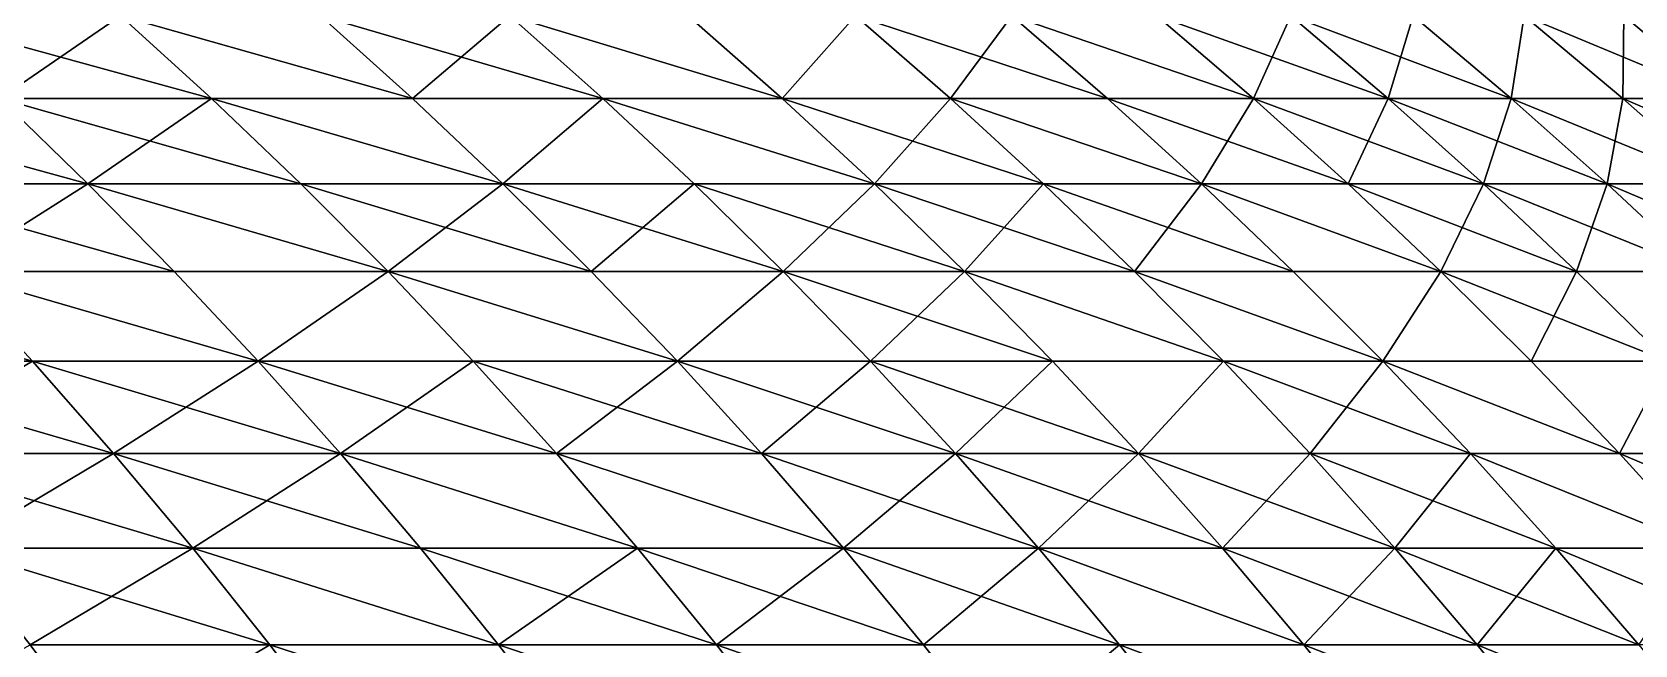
# Model space of a CAD drawing. Header units: millimetres. Extents: x -3250 to 8000, y -3250 to 3250.
# Drawn here: x 7398.2 to 7643, y 529.3 to 623 of the extents above; entities that cross this region are included whole.
import ezdxf

# ---------------------------------------------------------------- set-up
doc = ezdxf.new("R2010")
doc.units = ezdxf.units.MM
doc.header["$MEASUREMENT"] = 0
doc.layers.add('MESH_3D', color=2, linetype='CONTINUOUS')

msp = doc.modelspace()

# ---------------------------------------------------------------- linework, layer by layer
at = {"layer": 'MESH_3D'}
for points in [[(7379.55, 625.47, 2277.54), (7425.63, 612.84, 2335.56), (7393.29, 612.84, 2270.5)], [(7379.55, 625.47, 2277.54), (7411.72, 625.47, 2342.26), (7425.63, 612.84, 2335.56)], [(7411.72, 625.47, 24357.74), (7379.55, 625.47, 24422.46), (7393.29, 612.84, 24429.5)], [(7411.72, 625.47, 24357.74), (7393.29, 612.84, 24429.5), (7425.63, 612.84, 24364.44)], [(7411.72, 625.47, 2342.26), (7456.34, 612.84, 2401.41), (7425.63, 612.84, 2335.56)], [(7411.72, 625.47, 2342.26), (7442.27, 625.47, 2407.76), (7456.34, 612.84, 2401.41)], [(7456.34, 612.84, 24298.59), (7411.72, 625.47, 24357.74), (7425.63, 612.84, 24364.44)], [(7442.27, 625.47, 24292.24), (7411.72, 625.47, 24357.74), (7456.34, 612.84, 24298.59)], [(7442.27, 625.47, 2407.76), (7471.17, 625.47, 2474.01), (7485.39, 612.84, 2468.01)], [(7442.27, 625.47, 2407.76), (7485.39, 612.84, 2468.01), (7456.34, 612.84, 2401.41)], [(7471.17, 625.47, 24225.99), (7442.27, 625.47, 24292.24), (7456.34, 612.84, 24298.59)], [(7471.17, 625.47, 24225.99), (7456.34, 612.84, 24298.59), (7485.39, 612.84, 24231.99)], [(7471.17, 625.47, 2474.01), (7512.78, 612.84, 2535.31), (7485.39, 612.84, 2468.01)], [(7471.17, 625.47, 2474.01), (7498.41, 625.47, 2540.95), (7512.78, 612.84, 2535.31)], [(7512.78, 612.84, 24164.69), (7471.17, 625.47, 24225.99), (7485.39, 612.84, 24231.99)], [(7498.41, 625.47, 24159.05), (7471.17, 625.47, 24225.99), (7512.78, 612.84, 24164.69)], [(7498.41, 625.47, 2540.95), (7523.97, 625.47, 2608.55), (7512.78, 612.84, 2535.31)], [(7523.97, 625.47, 24091.45), (7498.41, 625.47, 24159.05), (7512.78, 612.84, 24164.69)], [(7512.78, 612.84, 2535.31), (7523.97, 625.47, 2608.55), (7538.48, 612.84, 2603.27)], [(7523.97, 625.47, 24091.45), (7512.78, 612.84, 24164.69), (7538.48, 612.84, 24096.73)], [(7523.97, 625.47, 2608.55), (7562.48, 612.84, 2671.86), (7538.48, 612.84, 2603.27)], [(7523.97, 625.47, 2608.55), (7547.84, 625.47, 2676.77), (7562.48, 612.84, 2671.86)], [(7547.84, 625.47, 24023.23), (7523.97, 625.47, 24091.45), (7538.48, 612.84, 24096.73)], [(7547.84, 625.47, 24023.23), (7538.48, 612.84, 24096.73), (7562.48, 612.84, 24028.14)], [(7547.84, 625.47, 2676.77), (7584.76, 612.84, 2741.02), (7562.48, 612.84, 2671.86)], [(7547.84, 625.47, 2676.77), (7570.01, 625.47, 2745.57), (7584.76, 612.84, 2741.02)], [(7584.76, 612.84, 23958.98), (7547.84, 625.47, 24023.23), (7562.48, 612.84, 24028.14)], [(7570.01, 625.47, 23954.43), (7547.84, 625.47, 24023.23), (7584.76, 612.84, 23958.98)], [(7570.01, 625.47, 2745.57), (7605.31, 612.84, 2810.71), (7584.76, 612.84, 2741.02)], [(7570.01, 625.47, 2745.57), (7590.45, 625.47, 2814.89), (7605.31, 612.84, 2810.71)], [(7590.45, 625.47, 23885.11), (7570.01, 625.47, 23954.43), (7584.76, 612.84, 23958.98)], [(7590.45, 625.47, 23885.11), (7584.76, 612.84, 23958.98), (7605.31, 612.84, 23889.29)], [(7590.45, 625.47, 2814.89), (7609.15, 625.47, 2884.7), (7624.11, 612.84, 2880.89)], [(7590.45, 625.47, 2814.89), (7624.11, 612.84, 2880.89), (7605.31, 612.84, 2810.71)], [(7609.15, 625.47, 23815.3), (7590.45, 625.47, 23885.11), (7605.31, 612.84, 23889.29)], [(7609.15, 625.47, 23815.3), (7605.31, 612.84, 23889.29), (7624.11, 612.84, 23819.11)], [(7609.15, 625.47, 2884.7), (7626.11, 625.47, 2954.96), (7624.11, 612.84, 2880.89)], [(7626.11, 625.47, 23745.04), (7609.15, 625.47, 23815.3), (7624.11, 612.84, 23819.11)], [(7624.11, 612.84, 2880.89), (7626.11, 625.47, 2954.96), (7641.16, 612.84, 2951.52)], [(7626.11, 625.47, 23745.04), (7624.11, 612.84, 23819.11), (7641.16, 612.84, 23748.48)], [(7626.11, 625.47, 2954.96), (7641.32, 625.47, 3025.62), (7656.45, 612.84, 3022.56)], [(7626.11, 625.47, 2954.96), (7656.45, 612.84, 3022.56), (7641.16, 612.84, 2951.52)], [(7641.32, 625.47, 23674.38), (7626.11, 625.47, 23745.04), (7641.16, 612.84, 23748.48)], [(7641.32, 625.47, 23674.38), (7641.16, 612.84, 23748.48), (7656.45, 612.84, 23677.44)], [(7641.32, 625.47, 3025.62), (7654.75, 625.47, 3096.63), (7656.45, 612.84, 3022.56)], [(7654.75, 625.47, 23603.37), (7641.32, 625.47, 23674.38), (7656.45, 612.84, 23677.44)], [(7359.34, 612.84, 2206.26), (7406.74, 599.82, 2263.6), (7372.62, 599.82, 2199.03)], [(7359.34, 612.84, 2206.26), (7393.29, 612.84, 2270.5), (7406.74, 599.82, 2263.6)], [(7393.29, 612.84, 24429.5), (7372.62, 599.82, 24500.97), (7406.74, 599.82, 24436.4)], [(7393.29, 612.84, 2270.5), (7425.63, 612.84, 2335.56), (7439.25, 599.82, 2329)], [(7393.29, 612.84, 2270.5), (7439.25, 599.82, 2329), (7406.74, 599.82, 2263.6)], [(7425.63, 612.84, 24364.44), (7393.29, 612.84, 24429.5), (7406.74, 599.82, 24436.4)], [(7425.63, 612.84, 24364.44), (7406.74, 599.82, 24436.4), (7439.25, 599.82, 24371)], [(7425.63, 612.84, 2335.56), (7456.34, 612.84, 2401.41), (7470.12, 599.82, 2395.2)], [(7425.63, 612.84, 2335.56), (7470.12, 599.82, 2395.2), (7439.25, 599.82, 2329)], [(7470.12, 599.82, 24304.8), (7425.63, 612.84, 24364.44), (7439.25, 599.82, 24371)], [(7456.34, 612.84, 24298.59), (7425.63, 612.84, 24364.44), (7470.12, 599.82, 24304.8)], [(7456.34, 612.84, 2401.41), (7485.39, 612.84, 2468.01), (7470.12, 599.82, 2395.2)], [(7485.39, 612.84, 24231.99), (7456.34, 612.84, 24298.59), (7470.12, 599.82, 24304.8)], [(7470.12, 599.82, 2395.2), (7485.39, 612.84, 2468.01), (7499.33, 599.82, 2462.14)], [(7485.39, 612.84, 24231.99), (7470.12, 599.82, 24304.8), (7499.33, 599.82, 24237.86)], [(7485.39, 612.84, 2468.01), (7526.85, 599.82, 2529.79), (7499.33, 599.82, 2462.14)], [(7485.39, 612.84, 2468.01), (7512.78, 612.84, 2535.31), (7526.85, 599.82, 2529.79)], [(7526.85, 599.82, 24170.21), (7485.39, 612.84, 24231.99), (7499.33, 599.82, 24237.86)], [(7512.78, 612.84, 24164.69), (7485.39, 612.84, 24231.99), (7526.85, 599.82, 24170.21)], [(7512.78, 612.84, 2535.31), (7538.48, 612.84, 2603.27), (7526.85, 599.82, 2529.79)], [(7552.69, 599.82, 24101.9), (7512.78, 612.84, 24164.69), (7526.85, 599.82, 24170.21)], [(7538.48, 612.84, 24096.73), (7512.78, 612.84, 24164.69), (7552.69, 599.82, 24101.9)], [(7526.85, 599.82, 2529.79), (7538.48, 612.84, 2603.27), (7552.69, 599.82, 2598.1)], [(7538.48, 612.84, 2603.27), (7562.48, 612.84, 2671.86), (7576.81, 599.82, 2667.04)], [(7538.48, 612.84, 2603.27), (7576.81, 599.82, 2667.04), (7552.69, 599.82, 2598.1)], [(7576.81, 599.82, 24032.96), (7538.48, 612.84, 24096.73), (7552.69, 599.82, 24101.9)], [(7562.48, 612.84, 24028.14), (7538.48, 612.84, 24096.73), (7576.81, 599.82, 24032.96)], [(7562.48, 612.84, 2671.86), (7599.21, 599.82, 2736.56), (7576.81, 599.82, 2667.04)], [(7562.48, 612.84, 2671.86), (7584.76, 612.84, 2741.02), (7599.21, 599.82, 2736.56)], [(7584.76, 612.84, 23958.98), (7562.48, 612.84, 24028.14), (7576.81, 599.82, 24032.96)], [(7584.76, 612.84, 23958.98), (7576.81, 599.82, 24032.96), (7599.21, 599.82, 23963.44)], [(7584.76, 612.84, 2741.02), (7619.86, 599.82, 2806.61), (7599.21, 599.82, 2736.56)], [(7584.76, 612.84, 2741.02), (7605.31, 612.84, 2810.71), (7619.86, 599.82, 2806.61)], [(7605.31, 612.84, 23889.29), (7584.76, 612.84, 23958.98), (7599.21, 599.82, 23963.44)], [(7605.31, 612.84, 23889.29), (7599.21, 599.82, 23963.44), (7619.86, 599.82, 23893.39)], [(7605.31, 612.84, 2810.71), (7638.77, 599.82, 2877.16), (7619.86, 599.82, 2806.61)], [(7605.31, 612.84, 2810.71), (7624.11, 612.84, 2880.89), (7638.77, 599.82, 2877.16)], [(7624.11, 612.84, 23819.11), (7605.31, 612.84, 23889.29), (7619.86, 599.82, 23893.39)], [(7624.11, 612.84, 23819.11), (7619.86, 599.82, 23893.39), (7638.77, 599.82, 23822.84)], [(7624.11, 612.84, 2880.89), (7655.9, 599.82, 2948.16), (7638.77, 599.82, 2877.16)], [(7624.11, 612.84, 2880.89), (7641.16, 612.84, 2951.52), (7655.9, 599.82, 2948.16)], [(7641.16, 612.84, 23748.48), (7624.11, 612.84, 23819.11), (7638.77, 599.82, 23822.84)], [(7641.16, 612.84, 23748.48), (7638.77, 599.82, 23822.84), (7655.9, 599.82, 23751.84)], [(7641.16, 612.84, 2951.52), (7656.45, 612.84, 3022.56), (7671.27, 599.82, 3019.56)], [(7641.16, 612.84, 2951.52), (7671.27, 599.82, 3019.56), (7655.9, 599.82, 2948.16)], [(7656.45, 612.84, 23677.44), (7641.16, 612.84, 23748.48), (7655.9, 599.82, 23751.84)], [(7372.62, 599.82, 2199.03), (7406.74, 599.82, 2263.6), (7419.91, 586.44, 2256.85)], [(7372.62, 599.82, 2199.03), (7419.91, 586.44, 2256.85), (7385.61, 586.44, 2191.95)], [(7406.74, 599.82, 24436.4), (7372.62, 599.82, 24500.97), (7385.61, 586.44, 24508.05)], [(7406.74, 599.82, 24436.4), (7385.61, 586.44, 24508.05), (7419.91, 586.44, 24443.15)], [(7406.74, 599.82, 2263.6), (7439.25, 599.82, 2329), (7452.58, 586.44, 2322.59)], [(7406.74, 599.82, 2263.6), (7452.58, 586.44, 2322.59), (7419.91, 586.44, 2256.85)], [(7452.58, 586.44, 24377.41), (7406.74, 599.82, 24436.4), (7419.91, 586.44, 24443.15)], [(7439.25, 599.82, 24371), (7406.74, 599.82, 24436.4), (7452.58, 586.44, 24377.41)], [(7439.25, 599.82, 2329), (7483.6, 586.44, 2389.11), (7452.58, 586.44, 2322.59)], [(7439.25, 599.82, 2329), (7470.12, 599.82, 2395.2), (7483.6, 586.44, 2389.11)], [(7470.12, 599.82, 24304.8), (7439.25, 599.82, 24371), (7452.58, 586.44, 24377.41)], [(7470.12, 599.82, 24304.8), (7452.58, 586.44, 24377.41), (7483.6, 586.44, 24310.89)], [(7470.12, 599.82, 2395.2), (7499.33, 599.82, 2462.14), (7512.95, 586.44, 2456.39)], [(7470.12, 599.82, 2395.2), (7512.95, 586.44, 2456.39), (7483.6, 586.44, 2389.11)], [(7499.33, 599.82, 24237.86), (7470.12, 599.82, 24304.8), (7483.6, 586.44, 24310.89)], [(7499.33, 599.82, 24237.86), (7483.6, 586.44, 24310.89), (7512.95, 586.44, 24243.61)], [(7499.33, 599.82, 2462.14), (7526.85, 599.82, 2529.79), (7540.62, 586.44, 2524.39)], [(7499.33, 599.82, 2462.14), (7540.62, 586.44, 2524.39), (7512.95, 586.44, 2456.39)], [(7526.85, 599.82, 24170.21), (7499.33, 599.82, 24237.86), (7512.95, 586.44, 24243.61)], [(7526.85, 599.82, 24170.21), (7512.95, 586.44, 24243.61), (7540.62, 586.44, 24175.61)], [(7526.85, 599.82, 2529.79), (7552.69, 599.82, 2598.1), (7566.58, 586.44, 2593.05)], [(7526.85, 599.82, 2529.79), (7566.58, 586.44, 2593.05), (7540.62, 586.44, 2524.39)], [(7552.69, 599.82, 24101.9), (7526.85, 599.82, 24170.21), (7540.62, 586.44, 24175.61)], [(7552.69, 599.82, 24101.9), (7540.62, 586.44, 24175.61), (7566.58, 586.44, 24106.95)], [(7552.69, 599.82, 2598.1), (7576.81, 599.82, 2667.04), (7590.83, 586.44, 2662.33)], [(7552.69, 599.82, 2598.1), (7590.83, 586.44, 2662.33), (7566.58, 586.44, 2593.05)], [(7576.81, 599.82, 24032.96), (7552.69, 599.82, 24101.9), (7566.58, 586.44, 24106.95)], [(7576.81, 599.82, 24032.96), (7566.58, 586.44, 24106.95), (7590.83, 586.44, 24037.67)], [(7576.81, 599.82, 2667.04), (7599.21, 599.82, 2736.56), (7613.34, 586.44, 2732.2)], [(7576.81, 599.82, 2667.04), (7613.34, 586.44, 2732.2), (7590.83, 586.44, 2662.33)], [(7613.34, 586.44, 23967.8), (7576.81, 599.82, 24032.96), (7590.83, 586.44, 24037.67)], [(7599.21, 599.82, 23963.44), (7576.81, 599.82, 24032.96), (7613.34, 586.44, 23967.8)], [(7599.21, 599.82, 2736.56), (7619.86, 599.82, 2806.61), (7634.1, 586.44, 2802.61)], [(7599.21, 599.82, 2736.56), (7634.1, 586.44, 2802.61), (7613.34, 586.44, 2732.2)], [(7619.86, 599.82, 23893.39), (7599.21, 599.82, 23963.44), (7613.34, 586.44, 23967.8)], [(7619.86, 599.82, 23893.39), (7613.34, 586.44, 23967.8), (7634.1, 586.44, 23897.39)], [(7619.86, 599.82, 2806.61), (7638.77, 599.82, 2877.16), (7653.1, 586.44, 2873.51)], [(7619.86, 599.82, 2806.61), (7653.1, 586.44, 2873.51), (7634.1, 586.44, 2802.61)], [(7638.77, 599.82, 23822.84), (7619.86, 599.82, 23893.39), (7634.1, 586.44, 23897.39)], [(7638.77, 599.82, 23822.84), (7634.1, 586.44, 23897.39), (7653.1, 586.44, 23826.49)], [(7638.77, 599.82, 2877.16), (7655.9, 599.82, 2948.16), (7670.32, 586.44, 2944.87)], [(7638.77, 599.82, 2877.16), (7670.32, 586.44, 2944.87), (7653.1, 586.44, 2873.51)], [(7655.9, 599.82, 23751.84), (7638.77, 599.82, 23822.84), (7653.1, 586.44, 23826.49)], [(7349.7, 586.44, 2127.93), (7385.61, 586.44, 2191.95), (7398.3, 572.69, 2185.04)], [(7349.7, 586.44, 2127.93), (7398.3, 572.69, 2185.04), (7362.21, 572.69, 2120.71)], [(7385.61, 586.44, 24508.05), (7362.21, 572.69, 24579.29), (7398.3, 572.69, 24514.96)], [(7385.61, 586.44, 2191.95), (7432.77, 572.69, 2250.26), (7398.3, 572.69, 2185.04)], [(7385.61, 586.44, 2191.95), (7419.91, 586.44, 2256.85), (7432.77, 572.69, 2250.26)], [(7432.77, 572.69, 24449.74), (7385.61, 586.44, 24508.05), (7398.3, 572.69, 24514.96)], [(7419.91, 586.44, 24443.15), (7385.61, 586.44, 24508.05), (7432.77, 572.69, 24449.74)], [(7419.91, 586.44, 2256.85), (7452.58, 586.44, 2322.59), (7432.77, 572.69, 2250.26)], [(7452.58, 586.44, 24377.41), (7419.91, 586.44, 24443.15), (7432.77, 572.69, 24449.74)], [(7432.77, 572.69, 2250.26), (7452.58, 586.44, 2322.59), (7465.6, 572.69, 2316.32)], [(7452.58, 586.44, 24377.41), (7432.77, 572.69, 24449.74), (7465.6, 572.69, 24383.68)], [(7452.58, 586.44, 2322.59), (7496.77, 572.69, 2383.17), (7465.6, 572.69, 2316.32)], [(7452.58, 586.44, 2322.59), (7483.6, 586.44, 2389.11), (7496.77, 572.69, 2383.17)], [(7496.77, 572.69, 24316.83), (7452.58, 586.44, 24377.41), (7465.6, 572.69, 24383.68)], [(7483.6, 586.44, 24310.89), (7452.58, 586.44, 24377.41), (7496.77, 572.69, 24316.83)], [(7483.6, 586.44, 2389.11), (7512.95, 586.44, 2456.39), (7496.77, 572.69, 2383.17)], [(7512.95, 586.44, 24243.61), (7483.6, 586.44, 24310.89), (7496.77, 572.69, 24316.83)], [(7496.77, 572.69, 2383.17), (7512.95, 586.44, 2456.39), (7526.27, 572.69, 2450.78)], [(7512.95, 586.44, 24243.61), (7496.77, 572.69, 24316.83), (7526.27, 572.69, 24249.22)], [(7512.95, 586.44, 2456.39), (7540.62, 586.44, 2524.39), (7554.07, 572.69, 2519.11)], [(7512.95, 586.44, 2456.39), (7554.07, 572.69, 2519.11), (7526.27, 572.69, 2450.78)], [(7540.62, 586.44, 24175.61), (7512.95, 586.44, 24243.61), (7526.27, 572.69, 24249.22)], [(7540.62, 586.44, 24175.61), (7526.27, 572.69, 24249.22), (7554.07, 572.69, 24180.89)], [(7540.62, 586.44, 2524.39), (7580.16, 572.69, 2588.1), (7554.07, 572.69, 2519.11)], [(7540.62, 586.44, 2524.39), (7566.58, 586.44, 2593.05), (7580.16, 572.69, 2588.1)], [(7580.16, 572.69, 24111.9), (7540.62, 586.44, 24175.61), (7554.07, 572.69, 24180.89)], [(7566.58, 586.44, 24106.95), (7540.62, 586.44, 24175.61), (7580.16, 572.69, 24111.9)], [(7566.58, 586.44, 2593.05), (7604.53, 572.69, 2657.73), (7580.16, 572.69, 2588.1)], [(7566.58, 586.44, 2593.05), (7590.83, 586.44, 2662.33), (7604.53, 572.69, 2657.73)], [(7604.53, 572.69, 24042.27), (7566.58, 586.44, 24106.95), (7580.16, 572.69, 24111.9)], [(7590.83, 586.44, 24037.67), (7566.58, 586.44, 24106.95), (7604.53, 572.69, 24042.27)], [(7590.83, 586.44, 2662.33), (7613.34, 586.44, 2732.2), (7604.53, 572.69, 2657.73)], [(7613.34, 586.44, 23967.8), (7590.83, 586.44, 24037.67), (7604.53, 572.69, 24042.27)], [(7604.53, 572.69, 2657.73), (7613.34, 586.44, 2732.2), (7627.15, 572.69, 2727.94)], [(7613.34, 586.44, 23967.8), (7604.53, 572.69, 24042.27), (7627.15, 572.69, 23972.06)], [(7613.34, 586.44, 2732.2), (7648.01, 572.69, 2798.69), (7627.15, 572.69, 2727.94)], [(7613.34, 586.44, 2732.2), (7634.1, 586.44, 2802.61), (7648.01, 572.69, 2798.69)], [(7634.1, 586.44, 23897.39), (7613.34, 586.44, 23967.8), (7627.15, 572.69, 23972.06)], [(7634.1, 586.44, 23897.39), (7627.15, 572.69, 23972.06), (7648.01, 572.69, 23901.31)], [(7634.1, 586.44, 2802.61), (7653.1, 586.44, 2873.51), (7648.01, 572.69, 2798.69)], [(7653.1, 586.44, 23826.49), (7634.1, 586.44, 23897.39), (7648.01, 572.69, 23901.31)], [(7362.21, 572.69, 2120.71), (7398.3, 572.69, 2185.04), (7410.68, 558.59, 2178.3)], [(7362.21, 572.69, 2120.71), (7410.68, 558.59, 2178.3), (7374.43, 558.59, 2113.65)], [(7398.3, 572.69, 24514.96), (7362.21, 572.69, 24579.29), (7374.43, 558.59, 24586.35)], [(7398.3, 572.69, 24514.96), (7374.43, 558.59, 24586.35), (7410.68, 558.59, 24521.7)], [(7398.3, 572.69, 2185.04), (7432.77, 572.69, 2250.26), (7445.32, 558.59, 2243.83)], [(7398.3, 572.69, 2185.04), (7445.32, 558.59, 2243.83), (7410.68, 558.59, 2178.3)], [(7432.77, 572.69, 24449.74), (7398.3, 572.69, 24514.96), (7410.68, 558.59, 24521.7)], [(7432.77, 572.69, 24449.74), (7410.68, 558.59, 24521.7), (7445.32, 558.59, 24456.17)], [(7432.77, 572.69, 2250.26), (7478.3, 558.59, 2310.2), (7445.32, 558.59, 2243.83)], [(7432.77, 572.69, 2250.26), (7465.6, 572.69, 2316.32), (7478.3, 558.59, 2310.2)], [(7465.6, 572.69, 24383.68), (7432.77, 572.69, 24449.74), (7445.32, 558.59, 24456.17)], [(7465.6, 572.69, 24383.68), (7445.32, 558.59, 24456.17), (7478.3, 558.59, 24389.8)], [(7465.6, 572.69, 2316.32), (7509.63, 558.59, 2377.37), (7478.3, 558.59, 2310.2)], [(7465.6, 572.69, 2316.32), (7496.77, 572.69, 2383.17), (7509.63, 558.59, 2377.37)], [(7496.77, 572.69, 24316.83), (7465.6, 572.69, 24383.68), (7478.3, 558.59, 24389.8)], [(7496.77, 572.69, 24316.83), (7478.3, 558.59, 24389.8), (7509.63, 558.59, 24322.63)], [(7496.77, 572.69, 2383.17), (7526.27, 572.69, 2450.78), (7539.27, 558.59, 2445.3)], [(7496.77, 572.69, 2383.17), (7539.27, 558.59, 2445.3), (7509.63, 558.59, 2377.37)], [(7526.27, 572.69, 24249.22), (7496.77, 572.69, 24316.83), (7509.63, 558.59, 24322.63)], [(7526.27, 572.69, 24249.22), (7509.63, 558.59, 24322.63), (7539.27, 558.59, 24254.7)], [(7526.27, 572.69, 2450.78), (7567.2, 558.59, 2513.95), (7539.27, 558.59, 2445.3)], [(7526.27, 572.69, 2450.78), (7554.07, 572.69, 2519.11), (7567.2, 558.59, 2513.95)], [(7554.07, 572.69, 24180.89), (7526.27, 572.69, 24249.22), (7539.27, 558.59, 24254.7)], [(7554.07, 572.69, 24180.89), (7539.27, 558.59, 24254.7), (7567.2, 558.59, 24186.05)], [(7554.07, 572.69, 2519.11), (7580.16, 572.69, 2588.1), (7567.2, 558.59, 2513.95)], [(7580.16, 572.69, 24111.9), (7554.07, 572.69, 24180.89), (7567.2, 558.59, 24186.05)], [(7567.2, 558.59, 2513.95), (7580.16, 572.69, 2588.1), (7593.42, 558.59, 2583.28)], [(7580.16, 572.69, 24111.9), (7567.2, 558.59, 24186.05), (7593.42, 558.59, 24116.72)], [(7580.16, 572.69, 2588.1), (7617.9, 558.59, 2653.24), (7593.42, 558.59, 2583.28)], [(7580.16, 572.69, 2588.1), (7604.53, 572.69, 2657.73), (7617.9, 558.59, 2653.24)], [(7604.53, 572.69, 24042.27), (7580.16, 572.69, 24111.9), (7593.42, 558.59, 24116.72)], [(7604.53, 572.69, 24042.27), (7593.42, 558.59, 24116.72), (7617.9, 558.59, 24046.76)], [(7604.53, 572.69, 2657.73), (7640.63, 558.59, 2723.78), (7617.9, 558.59, 2653.24)], [(7604.53, 572.69, 2657.73), (7627.15, 572.69, 2727.94), (7640.63, 558.59, 2723.78)], [(7640.63, 558.59, 23976.22), (7604.53, 572.69, 24042.27), (7617.9, 558.59, 24046.76)], [(7627.15, 572.69, 23972.06), (7604.53, 572.69, 24042.27), (7640.63, 558.59, 23976.22)], [(7627.15, 572.69, 2727.94), (7648.01, 572.69, 2798.69), (7640.63, 558.59, 2723.78)], [(7648.01, 572.69, 23901.31), (7627.15, 572.69, 23972.06), (7640.63, 558.59, 23976.22)], [(7640.63, 558.59, 2723.78), (7648.01, 572.69, 2798.69), (7661.59, 558.59, 2794.87)], [(7648.01, 572.69, 23901.31), (7640.63, 558.59, 23976.22), (7661.59, 558.59, 23905.13)], [(7374.43, 558.59, 2113.65), (7410.68, 558.59, 2178.3), (7386.33, 544.14, 2106.78)], [(7422.76, 544.14, 24528.28), (7374.43, 558.59, 24586.35), (7386.33, 544.14, 24593.22)], [(7410.68, 558.59, 24521.7), (7374.43, 558.59, 24586.35), (7422.76, 544.14, 24528.28)], [(7386.33, 544.14, 2106.78), (7410.68, 558.59, 2178.3), (7422.76, 544.14, 2171.72)], [(7410.68, 558.59, 2178.3), (7457.55, 544.14, 2237.55), (7422.76, 544.14, 2171.72)], [(7410.68, 558.59, 2178.3), (7445.32, 558.59, 2243.83), (7457.55, 544.14, 2237.55)], [(7445.32, 558.59, 24456.17), (7410.68, 558.59, 24521.7), (7422.76, 544.14, 24528.28)], [(7445.32, 558.59, 24456.17), (7422.76, 544.14, 24528.28), (7457.55, 544.14, 24462.45)], [(7445.32, 558.59, 2243.83), (7490.69, 544.14, 2304.23), (7457.55, 544.14, 2237.55)], [(7445.32, 558.59, 2243.83), (7478.3, 558.59, 2310.2), (7490.69, 544.14, 2304.23)], [(7490.69, 544.14, 24395.77), (7445.32, 558.59, 24456.17), (7457.55, 544.14, 24462.45)], [(7478.3, 558.59, 24389.8), (7445.32, 558.59, 24456.17), (7490.69, 544.14, 24395.77)], [(7478.3, 558.59, 2310.2), (7522.16, 544.14, 2371.72), (7490.69, 544.14, 2304.23)], [(7478.3, 558.59, 2310.2), (7509.63, 558.59, 2377.37), (7522.16, 544.14, 2371.72)], [(7522.16, 544.14, 24328.28), (7478.3, 558.59, 24389.8), (7490.69, 544.14, 24395.77)], [(7509.63, 558.59, 24322.63), (7478.3, 558.59, 24389.8), (7522.16, 544.14, 24328.28)], [(7509.63, 558.59, 2377.37), (7539.27, 558.59, 2445.3), (7522.16, 544.14, 2371.72)], [(7551.93, 544.14, 24260.04), (7509.63, 558.59, 24322.63), (7522.16, 544.14, 24328.28)], [(7539.27, 558.59, 24254.7), (7509.63, 558.59, 24322.63), (7551.93, 544.14, 24260.04)], [(7522.16, 544.14, 2371.72), (7539.27, 558.59, 2445.3), (7551.93, 544.14, 2439.96)], [(7539.27, 558.59, 2445.3), (7580, 544.14, 2508.93), (7551.93, 544.14, 2439.96)], [(7539.27, 558.59, 2445.3), (7567.2, 558.59, 2513.95), (7580, 544.14, 2508.93)], [(7567.2, 558.59, 24186.05), (7539.27, 558.59, 24254.7), (7551.93, 544.14, 24260.04)], [(7567.2, 558.59, 24186.05), (7551.93, 544.14, 24260.04), (7580, 544.14, 24191.07)], [(7567.2, 558.59, 2513.95), (7606.34, 544.14, 2578.58), (7580, 544.14, 2508.93)], [(7567.2, 558.59, 2513.95), (7593.42, 558.59, 2583.28), (7606.34, 544.14, 2578.58)], [(7593.42, 558.59, 24116.72), (7567.2, 558.59, 24186.05), (7580, 544.14, 24191.07)], [(7593.42, 558.59, 24116.72), (7580, 544.14, 24191.07), (7606.34, 544.14, 24121.42)], [(7593.42, 558.59, 2583.28), (7630.93, 544.14, 2648.86), (7606.34, 544.14, 2578.58)], [(7593.42, 558.59, 2583.28), (7617.9, 558.59, 2653.24), (7630.93, 544.14, 2648.86)], [(7617.9, 558.59, 24046.76), (7593.42, 558.59, 24116.72), (7606.34, 544.14, 24121.42)], [(7617.9, 558.59, 24046.76), (7606.34, 544.14, 24121.42), (7630.93, 544.14, 24051.14)], [(7617.9, 558.59, 2653.24), (7640.63, 558.59, 2723.78), (7653.76, 544.14, 2719.73)], [(7617.9, 558.59, 2653.24), (7653.76, 544.14, 2719.73), (7630.93, 544.14, 2648.86)], [(7653.76, 544.14, 23980.27), (7617.9, 558.59, 24046.76), (7630.93, 544.14, 24051.14)], [(7640.63, 558.59, 23976.22), (7617.9, 558.59, 24046.76), (7653.76, 544.14, 23980.27)], [(7640.63, 558.59, 2723.78), (7674.82, 544.14, 2791.15), (7653.76, 544.14, 2719.73)], [(7640.63, 558.59, 2723.78), (7661.59, 558.59, 2794.87), (7674.82, 544.14, 2791.15)], [(7661.59, 558.59, 23905.13), (7640.63, 558.59, 23976.22), (7653.76, 544.14, 23980.27)], [(7386.33, 544.14, 2106.78), (7434.51, 529.35, 2165.32), (7397.92, 529.35, 2100.09)], [(7386.33, 544.14, 2106.78), (7422.76, 544.14, 2171.72), (7434.51, 529.35, 2165.32)], [(7422.76, 544.14, 24528.28), (7386.33, 544.14, 24593.22), (7397.92, 529.35, 24599.91)], [(7422.76, 544.14, 24528.28), (7397.92, 529.35, 24599.91), (7434.51, 529.35, 24534.68)], [(7422.76, 544.14, 2171.72), (7469.46, 529.35, 2231.45), (7434.51, 529.35, 2165.32)], [(7422.76, 544.14, 2171.72), (7457.55, 544.14, 2237.55), (7469.46, 529.35, 2231.45)], [(7469.46, 529.35, 24468.55), (7422.76, 544.14, 24528.28), (7434.51, 529.35, 24534.68)], [(7457.55, 544.14, 24462.45), (7422.76, 544.14, 24528.28), (7469.46, 529.35, 24468.55)], [(7457.55, 544.14, 2237.55), (7502.75, 529.35, 2298.42), (7469.46, 529.35, 2231.45)], [(7457.55, 544.14, 2237.55), (7490.69, 544.14, 2304.23), (7502.75, 529.35, 2298.42)], [(7490.69, 544.14, 24395.77), (7457.55, 544.14, 24462.45), (7469.46, 529.35, 24468.55)], [(7490.69, 544.14, 24395.77), (7469.46, 529.35, 24468.55), (7502.75, 529.35, 24401.58)], [(7490.69, 544.14, 2304.23), (7522.16, 544.14, 2371.72), (7534.36, 529.35, 2366.21)], [(7490.69, 544.14, 2304.23), (7534.36, 529.35, 2366.21), (7502.75, 529.35, 2298.42)], [(7522.16, 544.14, 24328.28), (7490.69, 544.14, 24395.77), (7502.75, 529.35, 24401.58)], [(7522.16, 544.14, 24328.28), (7502.75, 529.35, 24401.58), (7534.36, 529.35, 24333.79)], [(7522.16, 544.14, 2371.72), (7551.93, 544.14, 2439.96), (7564.27, 529.35, 2434.76)], [(7522.16, 544.14, 2371.72), (7564.27, 529.35, 2434.76), (7534.36, 529.35, 2366.21)], [(7551.93, 544.14, 24260.04), (7522.16, 544.14, 24328.28), (7534.36, 529.35, 24333.79)], [(7551.93, 544.14, 24260.04), (7534.36, 529.35, 24333.79), (7564.27, 529.35, 24265.24)], [(7551.93, 544.14, 2439.96), (7580, 544.14, 2508.93), (7592.46, 529.35, 2504.04)], [(7551.93, 544.14, 2439.96), (7592.46, 529.35, 2504.04), (7564.27, 529.35, 2434.76)], [(7592.46, 529.35, 24195.96), (7551.93, 544.14, 24260.04), (7564.27, 529.35, 24265.24)], [(7580, 544.14, 24191.07), (7551.93, 544.14, 24260.04), (7592.46, 529.35, 24195.96)], [(7580, 544.14, 2508.93), (7606.34, 544.14, 2578.58), (7618.91, 529.35, 2574)], [(7580, 544.14, 2508.93), (7618.91, 529.35, 2574), (7592.46, 529.35, 2504.04)], [(7606.34, 544.14, 24121.42), (7580, 544.14, 24191.07), (7592.46, 529.35, 24195.96)], [(7606.34, 544.14, 24121.42), (7592.46, 529.35, 24195.96), (7618.91, 529.35, 24126)], [(7606.34, 544.14, 2578.58), (7643.62, 529.35, 2644.6), (7618.91, 529.35, 2574)], [(7606.34, 544.14, 2578.58), (7630.93, 544.14, 2648.86), (7643.62, 529.35, 2644.6)], [(7630.93, 544.14, 24051.14), (7606.34, 544.14, 24121.42), (7618.91, 529.35, 24126)], [(7630.93, 544.14, 24051.14), (7618.91, 529.35, 24126), (7643.62, 529.35, 24055.4)], [(7630.93, 544.14, 2648.86), (7653.76, 544.14, 2719.73), (7666.55, 529.35, 2715.79)], [(7630.93, 544.14, 2648.86), (7666.55, 529.35, 2715.79), (7643.62, 529.35, 2644.6)], [(7653.76, 544.14, 23980.27), (7630.93, 544.14, 24051.14), (7643.62, 529.35, 24055.4)], [(7370.83, 514.23, 2029), (7397.92, 529.35, 2100.09), (7409.19, 514.23, 2093.58)], [(7397.92, 529.35, 2100.09), (7434.51, 529.35, 2165.32), (7409.19, 514.23, 2093.58)], [(7409.19, 514.23, 2093.58), (7434.51, 529.35, 2165.32), (7445.94, 514.23, 2159.1)], [(7434.51, 529.35, 2165.32), (7469.46, 529.35, 2231.45), (7481.04, 514.23, 2225.51)], [(7434.51, 529.35, 2165.32), (7481.04, 514.23, 2225.51), (7445.94, 514.23, 2159.1)], [(7469.46, 529.35, 2231.45), (7514.47, 514.23, 2292.78), (7481.04, 514.23, 2225.51)], [(7469.46, 529.35, 2231.45), (7502.75, 529.35, 2298.42), (7514.47, 514.23, 2292.78)], [(7502.75, 529.35, 2298.42), (7534.36, 529.35, 2366.21), (7546.22, 514.23, 2360.86)], [(7502.75, 529.35, 2298.42), (7546.22, 514.23, 2360.86), (7514.47, 514.23, 2292.78)], [(7534.36, 529.35, 2366.21), (7564.27, 529.35, 2434.76), (7546.22, 514.23, 2360.86)], [(7546.22, 514.23, 2360.86), (7564.27, 529.35, 2434.76), (7576.26, 514.23, 2429.71)], [(7564.27, 529.35, 2434.76), (7592.46, 529.35, 2504.04), (7604.57, 514.23, 2499.29)], [(7564.27, 529.35, 2434.76), (7604.57, 514.23, 2499.29), (7576.26, 514.23, 2429.71)], [(7592.46, 529.35, 2504.04), (7631.14, 514.23, 2569.55), (7604.57, 514.23, 2499.29)], [(7592.46, 529.35, 2504.04), (7618.91, 529.35, 2574), (7631.14, 514.23, 2569.55)], [(7618.91, 529.35, 2574), (7655.95, 514.23, 2640.45), (7631.14, 514.23, 2569.55)], [(7618.91, 529.35, 2574), (7643.62, 529.35, 2644.6), (7655.95, 514.23, 2640.45)]]:
    msp.add_3dface(points, dxfattribs=at)

doc.saveas('drawing.dxf')
